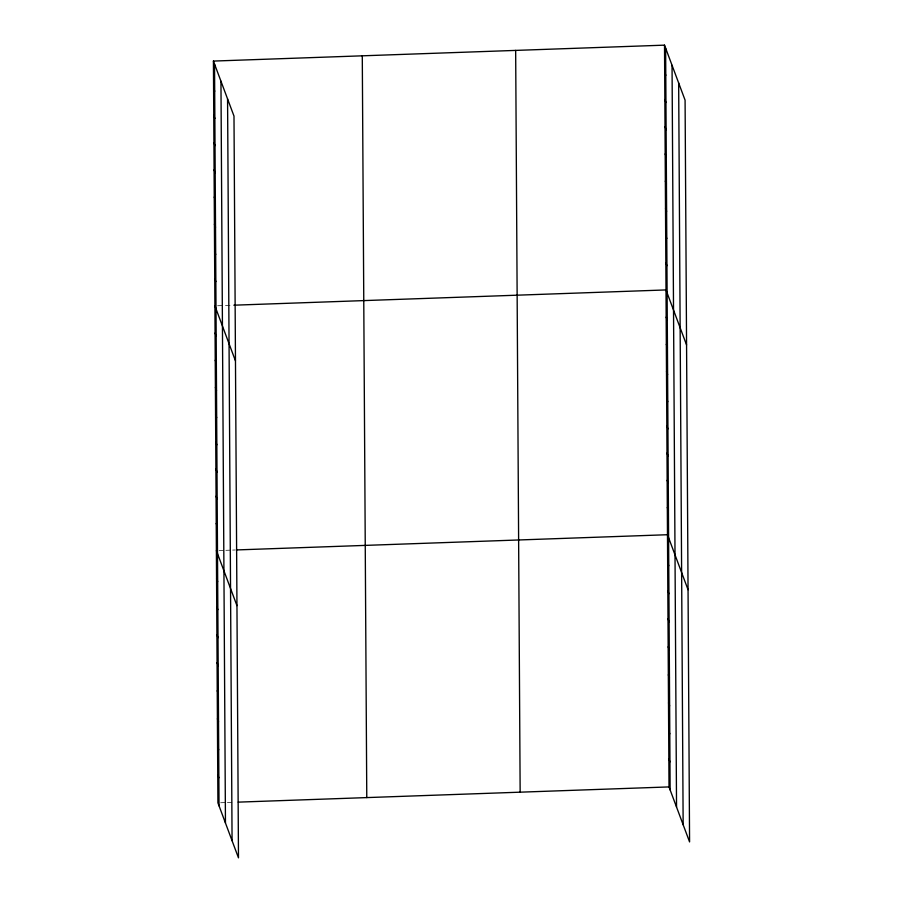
<?xml version="1.0" encoding="UTF-8"?>
<svg xmlns="http://www.w3.org/2000/svg" width="903" height="903" viewBox="0 0 903 903"><rect width="100%" height="100%" fill="white"/><g stroke="black" fill="none" stroke-linecap="round" stroke-linejoin="round"><path stroke-width="0.68" stroke-dasharray="4.51 3.39" d="M217.612 305.767L232.5 305.237M219.102 550.548L224.508 550.356M225.863 550.311L231.281 550.119M232.635 550.074L235.333 549.972M220.625 802.756L226.043 802.564M227.398 802.507L232.805 802.315"/><path stroke-width="1.35" d="M213.424 61.077L233.99 116.081L238.482 857.85L217.916 802.846L213.424 61.077L664.518 45.15L685.084 100.154L689.576 841.923L669.01 786.919L664.518 45.15M233.854 305.191L665.996 289.931L686.562 344.935M236.688 549.927L667.486 534.723L688.052 589.727M238.223 802.135L669.01 786.919M664.676 72.353L665.793 75.321M664.845 99.544L665.951 102.524M665.003 126.747L666.121 129.716M665.172 153.939L666.29 156.919M665.342 181.142L666.448 184.122M665.5 208.345L666.617 211.313M665.669 235.536L666.775 238.516M665.838 262.739L666.945 265.708M666.166 317.134L667.272 320.102M666.324 344.336L667.441 347.305M666.493 371.528L667.61 374.508M666.662 398.731L667.769 401.7M666.82 425.923L667.938 428.902M666.99 453.125L668.096 456.094M667.148 480.317L668.265 483.297M667.317 507.52L668.434 510.5M667.656 562.738L668.762 565.718M667.825 590.765L668.931 593.734M667.994 618.781L669.1 621.761M668.164 646.808L669.27 649.788M668.333 674.834L669.439 677.803M668.502 702.85L669.62 705.83M668.671 730.877L669.789 733.846M668.841 758.904L669.958 761.872M213.593 88.268L214.7 91.248M213.751 115.471L214.869 118.451M213.921 142.674L215.027 145.643M214.079 169.866L215.196 172.845M214.248 197.068L215.365 200.037M214.417 224.26L215.524 227.24M214.575 251.463L215.693 254.443M214.745 278.666L215.851 281.634M214.903 305.857L235.469 360.861M215.072 333.06L216.189 336.029M215.241 360.252L216.348 363.232M215.399 387.455L216.517 390.435M215.569 414.658L216.675 417.626M215.727 441.849L216.844 444.829M215.896 469.052L217.013 472.021M216.065 496.244L217.171 499.224M216.223 523.447L217.341 526.415M216.393 550.649L236.958 605.653M216.562 578.665L217.679 581.645M216.731 606.692L217.849 609.66M216.901 634.707L218.018 637.687M217.07 662.734L218.187 665.714M217.239 690.761L218.357 693.73M217.409 718.777L218.526 721.757M217.578 746.804L218.695 749.772M217.747 774.819L218.865 777.799M678.661 82.986L683.153 824.755M672.046 65.298L676.539 807.068M665.624 48.13L670.128 789.899M515.658 50.41L520.151 792.179M362.284 55.817L366.776 797.586M227.567 98.912L232.071 840.682M220.953 81.225L225.457 822.994M214.53 64.045L219.034 805.826"/></g></svg>
